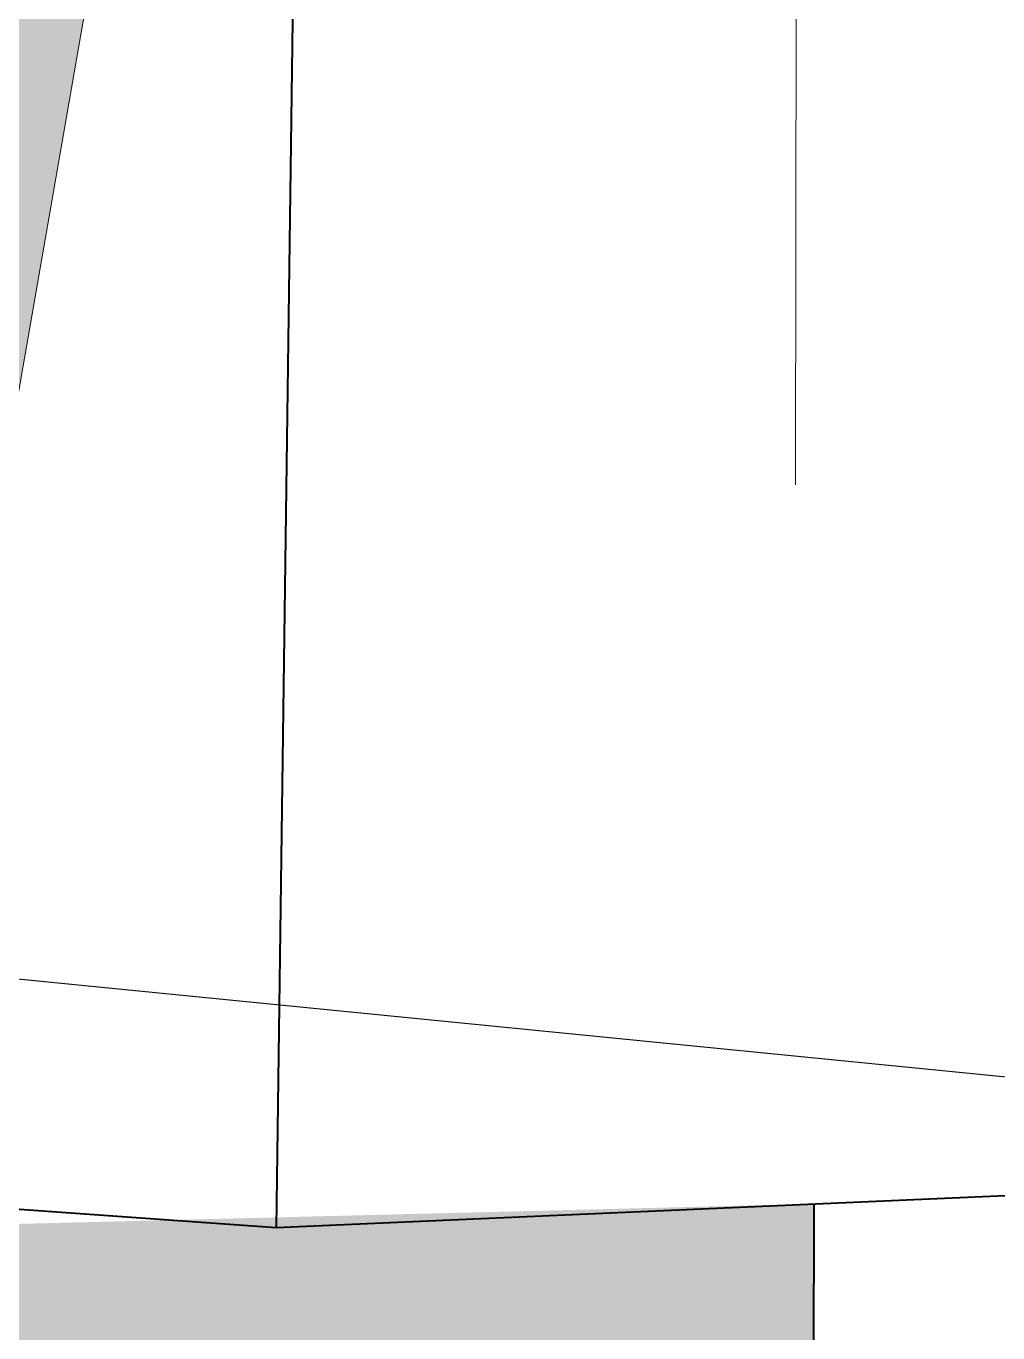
# Model space of a CAD drawing. Header units: metres. Extents: x -354 to -91, y 3 to 562.
# Drawn here: x -238.2897 to -238.2425, y 509.282 to 509.3456 of the extents above; entities that cross this region are included whole.
import ezdxf

# ---------------------------------------------------------------- set-up
doc = ezdxf.new("R2010")
doc.units = ezdxf.units.M
doc.linetypes.add('JacobsDash', pattern=[0.0045, 0.003, -0.0015])
for name, color, linetype, lineweight in [('A-DETL', 7, 'Continuous', 13), ('A-DETL-GENF', 7, 'Continuous', 9), ('A-FLOR', 7, 'Continuous', 40), ('S-BEAM', 7, 'Continuous', 40), ('S-BEAM-HDLN', 7, 'JacobsDash', 15)]:
    doc.layers.add(name, color=color, linetype=linetype, lineweight=lineweight)

# ---------------------------------------------------------------- blocks, each defined once
blk = doc.blocks.new('T2DPAA-T2D-C3S-RW-M2D-100010_dwg-40802999-DRG-2873034 - CONSTRUCTION SEQUENCE STAGE A8')
at = {"color": 254, "lineweight": 25, "true_color": 0xd0d0d0}
blk.add_line((22.847908, -626.022993), (22.8631, -626.116427), dxfattribs=at)
blk = doc.blocks.new('T2DPAA-T2D-PWC-RW-M2D-100010_RoadDesign_rvt-1-DRG-2873034 - CONSTRUCTION SEQUENCE STAGE A8')
at = {"color": 254, "lineweight": 25, "true_color": 0xd0d0d0, "rotation": 75.11694444444437}
blk.add_blockref('T2DPAA-T2D-C3S-RW-M2D-100010_dwg-40802999-DRG-2873034 - CONSTRUCTION SEQUENCE STAGE A8', (-1722.337041, 648.010456), dxfattribs=at)

msp = doc.modelspace()

# ---------------------------------------------------------------- hatches: boundary and pattern name
at = {"layer": 'A-DETL-GENF', "true_color": 0xc0c0c0, "transparency": 33554611}
h = msp.add_hatch(color=9, dxfattribs=at)
h.paths.add_polyline_path([(-238.292798, 509.312413), (-238.257464, 509.515222), (-238.429906, 509.594681), (-238.596981, 509.68488), (-238.781733, 509.80244), (-238.912667, 509.896023), (-242.033242, 510.012903), (-242.158541, 510.044938), (-242.280477, 510.088042), (-242.398072, 510.141871), (-242.52192, 510.214025), (-242.616521, 510.279898), (-242.715626, 510.36299), (-242.806908, 510.454607), (-242.889638, 510.554015), (-242.963154, 510.660419), (-243.026866, 510.772967), (-243.080264, 510.890758), (-243.126522, 511.027143), (-243.158219, 511.161733), (-243.174742, 511.266002), (-243.183488, 511.395036), (-243.180668, 511.524335), (-237.490732, 544.183617), (-238.054092, 544.183617), (-243.742779, 511.524335), (-243.754656, 511.44769), (-243.764957, 511.304894), (-243.761416, 511.138266), (-243.749392, 511.01285), (-243.72583, 510.878137), (-243.689735, 510.739595), (-243.642451, 510.604461), (-243.584293, 510.473638), (-243.515651, 510.347999), (-243.436981, 510.228383), (-243.34881, 510.115588), (-243.251726, 510.010366), (-243.126522, 509.897942), (-243.033465, 509.825399), (-242.899851, 509.73932), (-242.788016, 509.678411), (-242.657116, 509.620426), (-242.52192, 509.573321), (-242.474998, 509.561162), (-239.195439, 509.55504), (-239.174614, 509.542484), (-239.070447, 509.48778), (-238.963239, 509.439303), (-238.853356, 509.397227), (-238.74118, 509.361698), (-238.596981, 509.327406), (-238.340746, 509.314777)])
h.paths.add_polyline_path([(-260.978029, 520.686955), (-260.926414, 520.686955), (-256.832802, 544.183605), (-257.396162, 544.183605), (-261.489774, 520.686955)])
at = {"layer": 'S-BEAM', "lineweight": 5, "true_color": 0xc0c0c0}
msp.add_hatch(color=9, dxfattribs=at).paths.add_polyline_path([(-238.251727, 509.123277), (-238.251419, 509.288322), (-238.297196, 509.287167), (-238.320338, 509.154336), (-252.264752, 509.167578), (-252.263571, 509.149434), (-238.781733, 509.124266)])

# ---------------------------------------------------------------- linework, layer by layer
at = {"layer": 'A-DETL', "color": 253, "lineweight": 18, "true_color": 0xa9a9a9}
msp.add_line((-238.292798, 509.312413), (-238.257464, 509.515221), dxfattribs=at)
at = {"layer": 'A-DETL', "color": 252, "lineweight": 15, "true_color": 0x888888}
msp.add_line((-238.292798, 509.312413), (-238.257464, 509.515221), dxfattribs=at)
at = {"layer": 'A-FLOR', "color": 252, "true_color": 0x888888}
for p, q in [((-238.275934, 509.409207), (-238.277573, 509.287167)), ((-238.277573, 509.287167), (-238.0445, 509.297453)), ((-238.296956, 509.288545), (-238.277573, 509.287167))]:
    msp.add_line(p, q, dxfattribs=at)
at = {"layer": 'S-BEAM'}
msp.add_line((-238.251419, 509.288322), (-238.251727, 509.123277), dxfattribs=at)
at = {"layer": 'S-BEAM-HDLN'}
msp.add_line((-238.252693, 509.123309), (-238.251901, 509.547149), dxfattribs=at)

# ---------------------------------------------------------------- block references
at = {"lineweight": 5}
msp.add_blockref('T2DPAA-T2D-PWC-RW-M2D-100010_RoadDesign_rvt-1-DRG-2873034 - CONSTRUCTION SEQUENCE STAGE A8', (873.152395, 0), dxfattribs=at)

doc.saveas('drawing.dxf')
